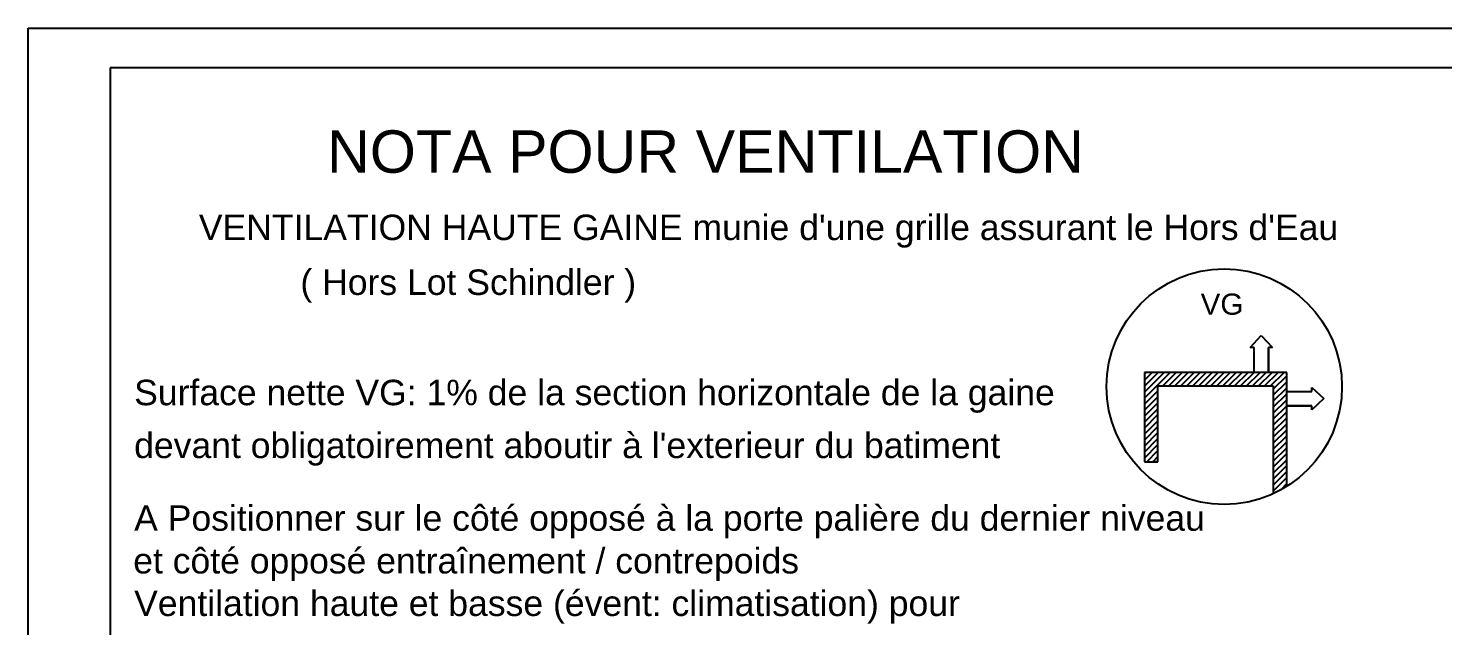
# Paper-space layout 'ldTemplatePARS001R3OrderA3BWPP03 (2)' of a CAD drawing. Header units: millimetres. Extents: x 302 to 722, y -383 to -86.
# Drawn here: x 302 to 468.8, y -156.4 to -86 of the extents above; entities that cross this region are included whole.
import ezdxf

# ---------------------------------------------------------------- set-up
doc = ezdxf.new("R2010")
doc.units = ezdxf.units.MM
doc.layers.add('AM_0', color=7, linetype='Continuous', lineweight=50)
doc.layers.add('AM_6', color=2, linetype='Continuous', lineweight=35)
doc.layers.add('DXF', color=7, linetype='Continuous')
doc.layers.add('DXF_FETT', color=7, linetype='Continuous')
doc.styles.add('LD', font='ARIALUNI.TTF')
doc.styles.get("Standard").update_dxf_attribs({"font": 'ARIALUNI.TTF'})

psp = doc.layouts.new('ldTemplatePARS001R3OrderA3BWPP03 (2)')

# ---------------------------------------------------------------- linework, layer by layer
for p, q in [((446.077, -123.628), (447.39, -122.206)), ((447.39, -122.206), (448.702, -123.629)), ((446.555, -123.628), (446.077, -123.628)), ((446.555, -123.628), (446.077, -123.628)), ((446.555, -123.628), (446.077, -123.628)), ((446.555, -126.572), (446.555, -123.628)), ((446.555, -126.572), (446.555, -123.628)), ((446.555, -126.572), (446.555, -123.628)), ((448.224, -126.572), (448.224, -123.629)), ((448.702, -123.629), (448.224, -123.629)), ((448.702, -123.629), (448.224, -123.629)), ((448.224, -123.629), (448.224, -126.572)), ((434.883, -126.572), (433.603, -126.572)), ((433.603, -126.572), (433.603, -137.132)), ((433.603, -129.625), (436.656, -126.572)), ((433.603, -128.918), (435.949, -126.572)), ((433.603, -128.211), (435.241, -126.572)), ((433.603, -127.504), (434.534, -126.572)), ((433.603, -126.796), (433.827, -126.572)), ((435.203, -126.572), (434.883, -126.572)), ((448.803, -126.572), (435.203, -126.572)), ((435.763, -128.172), (437.363, -126.572)), ((436.47, -128.172), (438.07, -126.572)), ((437.177, -128.172), (438.777, -126.572)), ((437.884, -128.172), (439.484, -126.572)), ((438.591, -128.172), (440.191, -126.572)), ((439.298, -128.172), (440.898, -126.572)), ((440.005, -128.172), (441.605, -126.572)), ((440.713, -128.172), (442.313, -126.572)), ((441.42, -128.172), (443.02, -126.572)), ((442.127, -128.172), (443.727, -126.572)), ((442.834, -128.172), (444.434, -126.572)), ((443.541, -128.172), (445.141, -126.572)), ((444.248, -128.172), (445.848, -126.572)), ((444.955, -128.172), (446.555, -126.572)), ((445.662, -128.172), (447.262, -126.572)), ((446.369, -128.172), (447.969, -126.572)), ((447.076, -128.172), (448.676, -126.572)), ((447.784, -128.172), (449.384, -126.572)), ((448.491, -128.172), (450.091, -126.572)), ((450.403, -126.572), (448.803, -126.572)), ((450.403, -140.013), (450.403, -126.572)), ((435.203, -137.132), (435.203, -128.172)), ((435.203, -128.172), (448.803, -128.172)), ((448.803, -128.567), (450.403, -126.967)), ((448.803, -129.274), (450.403, -127.674)), ((448.803, -128.172), (448.803, -140.878)), ((448.803, -129.981), (450.403, -128.381)), ((453.347, -128.355), (454.769, -129.668)), ((453.347, -128.834), (453.347, -128.355)), ((453.347, -128.834), (453.347, -128.355)), ((453.347, -128.834), (453.347, -128.355)), ((433.603, -130.332), (435.203, -128.732)), ((433.603, -131.039), (435.203, -129.439)), ((448.803, -130.688), (450.403, -129.088)), ((448.803, -131.395), (450.403, -129.795)), ((450.403, -128.834), (453.347, -128.834)), ((450.403, -128.834), (453.347, -128.834)), ((450.403, -128.834), (453.347, -128.834)), ((454.769, -129.668), (453.346, -130.981)), ((433.603, -131.746), (435.203, -130.146)), ((433.603, -132.453), (435.203, -130.853)), ((433.603, -133.16), (435.203, -131.56)), ((448.803, -132.103), (450.403, -130.503)), ((448.803, -132.81), (450.403, -131.21)), ((453.346, -130.503), (450.403, -130.503)), ((450.403, -130.503), (453.346, -130.503)), ((453.346, -130.981), (453.346, -130.503)), ((453.346, -130.981), (453.346, -130.503)), ((433.603, -133.868), (435.203, -132.268)), ((433.603, -134.575), (435.203, -132.975)), ((448.803, -133.517), (450.403, -131.917)), ((448.803, -134.224), (450.403, -132.624)), ((448.803, -134.931), (450.403, -133.331)), ((433.603, -135.282), (435.203, -133.682)), ((433.603, -135.989), (435.203, -134.389)), ((448.803, -135.638), (450.403, -134.038)), ((448.803, -136.345), (450.403, -134.745)), ((433.603, -136.696), (435.203, -135.096)), ((433.874, -137.132), (435.203, -135.803)), ((434.581, -137.132), (435.203, -136.51)), ((448.803, -137.052), (450.403, -135.452)), ((448.803, -137.759), (450.403, -136.159)), ((433.603, -137.132), (434.883, -137.132)), ((434.447, -137.132), (434.439, -137.132)), ((434.883, -137.132), (435.203, -137.132)), ((434.927, -137.132), (434.919, -137.132)), ((435.003, -137.132), (434.927, -137.132)), ((448.803, -138.467), (450.403, -136.867)), ((448.803, -139.174), (450.403, -137.574)), ((448.803, -139.881), (450.403, -138.281)), ((448.803, -140.588), (450.403, -138.988)), ((449.713, -140.385), (450.403, -139.695))]:
    psp.add_line(p, q)
psp.add_circle((443.015, -128.257), 13.884)
at = {"layer": 'DXF'}
for p, q in [((302, -383), (302, -86)), ((302, -86), (722, -86))]:
    psp.add_line(p, q, dxfattribs=at)
at = {"layer": 'DXF_FETT'}
for p, q in [((717, -90.65), (311.65, -90.65)), ((311.65, -90.65), (311.65, -378))]:
    psp.add_line(p, q, dxfattribs=at)

# ---------------------------------------------------------------- texts
at = {"style": 'LD'}
for s, height, p in [(" VENTILATION HAUTE GAINE munie d'une grille assurant le Hors d'Eau", 3, (320.946, -110.972)), ('          ( Hors Lot Schindler )', 3, (322.441, -117.442)), ('VG', 2.5, (440.233, -119.777)), ('Surface nette VG: 1%%% de la section horizontale de la gaine', 3, (314.482, -130.445)), ("devant obligatoirement aboutir à l'exterieur du batiment", 3, (314.482, -136.68)), ('A Positionner sur le côté opposé à la porte palière du dernier niveau', 3, (314.482, -145.249)), ('Ventilation haute et basse (évent: climatisation) pour', 3, (314.482, -155.3))]:
    psp.add_text(s, height=height, dxfattribs=at).set_placement(p)
at = {"layer": 'AM_0', "insert": (314.373, -147.287), "char_height": 3, "width": 93.95745, "attachment_point": 1, "style": 'LD'}
psp.add_mtext('et côté opposé entraînement / contrepoids', dxfattribs=at)
at = {"layer": 'AM_6', "color": 7}
psp.add_text('NOTA POUR VENTILATION', height=5, dxfattribs=at).set_placement((337.226, -103.036))

doc.saveas('drawing.dxf')
